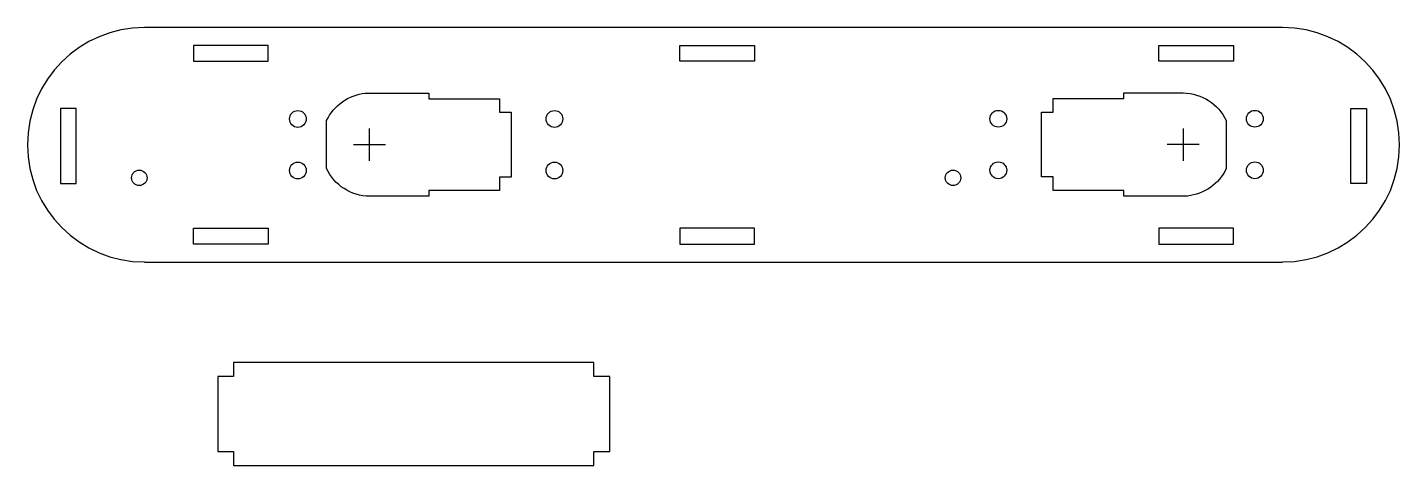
# Model space of a CAD drawing. Extents: x -397 to -131, y -226 to -141.
import ezdxf

# ---------------------------------------------------------------- set-up
doc = ezdxf.new("R2010")
doc.units = 0
for name, color, linetype in [('DEFAULT', 7, 'CONTINUOUS'), ('LAYER_1', 7, 'CONTINUOUS'), ('SERVO', 20, 'CONTINUOUS')]:
    doc.layers.add(name, color=color, linetype=linetype)

msp = doc.modelspace()

# ---------------------------------------------------------------- linework, layer by layer
at = {"layer": 'DEFAULT'}
for p, q in [((-287, -206), (-357, -206)), ((-357, -206), (-357, -208.75)), ((-287, -208.75), (-287, -206)), ((-357, -208.75), (-360.05, -208.75)), ((-360.05, -208.75), (-360.05, -223.25)), ((-283.95, -208.75), (-287, -208.75)), ((-283.95, -223.25), (-283.95, -208.75)), ((-360.05, -223.25), (-357, -223.25)), ((-357, -223.25), (-357, -226)), ((-287, -226), (-287, -223.25)), ((-287, -223.25), (-283.95, -223.25)), ((-357, -226), (-287, -226))]:
    msp.add_line(p, q, dxfattribs=at)
at = {"layer": 'LAYER_1', "color": 1}
for p, q in [((-331.4, -153.75), (-319.04, -153.75)), ((-319.04, -153.75), (-319.04, -154.85)), ((-184.12, -154.81), (-184.12, -153.71)), ((-184.12, -153.71), (-172.58, -153.71)), ((-319.04, -154.85), (-305.33, -154.85)), ((-305.33, -154.85), (-305.33, -157.45)), ((-197.84, -157.41), (-197.84, -154.81)), ((-197.84, -154.81), (-184.12, -154.81)), ((-338.92, -168.38), (-338.92, -159.07)), ((-305.33, -157.45), (-303.07, -157.45)), ((-303.07, -157.45), (-303.07, -170.05)), ((-200.1, -170.01), (-200.1, -157.41)), ((-200.1, -157.41), (-197.84, -157.41)), ((-164.24, -159.07), (-164.24, -168.38)), ((-303.07, -170.05), (-305.33, -170.05)), ((-305.33, -170.05), (-305.33, -172.65)), ((-197.84, -170.01), (-200.1, -170.01)), ((-197.84, -172.61), (-197.84, -170.01)), ((-319.04, -172.65), (-319.04, -173.75)), ((-305.33, -172.65), (-319.04, -172.65)), ((-184.12, -172.61), (-197.84, -172.61)), ((-184.12, -173.71), (-184.12, -172.61)), ((-319.04, -173.75), (-330.58, -173.75)), ((-171.77, -173.71), (-184.12, -173.71))]:
    msp.add_line(p, q, dxfattribs=at)
at = {"layer": 'LAYER_1', "color": 5}
for p, q in [((-330.58, -166.88), (-330.58, -160.58)), ((-172.58, -160.58), (-172.58, -166.88)), ((-333.68, -163.73), (-327.48, -163.73)), ((-169.48, -163.73), (-175.68, -163.73))]:
    msp.add_line(p, q, dxfattribs=at)
at = {"layer": 'LAYER_1', "color": 20}
for centre in [(-344.48, -158.75), (-294.68, -158.75), (-208.48, -158.71), (-158.68, -158.71), (-344.48, -168.75), (-294.68, -168.75), (-208.48, -168.71), (-158.68, -168.71)]:
    msp.add_circle(centre, 1.63, dxfattribs=at)
at = {"layer": 'LAYER_1', "color": 1, "extrusion": (0, 0, -1)}
for centre, radius, start, end in [((330.41, -163.12), 9.42, 25.415, 83.9783), ((172.71, -163.07), 9.36, 90.7677, 154.7314), ((330.46, -164.39), 9.36, 270.7677, 334.7314), ((172.75, -164.34), 9.42, 205.415, 263.9783)]:
    msp.add_arc(centre, radius, start, end, dxfattribs=at)
at = {"layer": 'SERVO'}
for p, q in [((-153.33, -141), (-374.25, -141)), ((-350.28, -144.47), (-364.77, -144.47)), ((-364.77, -144.47), (-364.77, -147.52)), ((-350.28, -147.52), (-350.28, -144.47)), ((-270.3, -147.52), (-270.3, -144.47)), ((-270.3, -144.47), (-255.81, -144.47)), ((-255.81, -144.47), (-255.81, -147.52)), ((-177.3, -147.52), (-177.3, -144.47)), ((-177.3, -144.47), (-162.81, -144.47)), ((-162.81, -144.47), (-162.81, -147.52)), ((-364.77, -147.52), (-350.28, -147.52)), ((-255.81, -147.52), (-270.3, -147.52)), ((-162.81, -147.52), (-177.3, -147.52)), ((-387.54, -156.75), (-390.59, -156.75)), ((-390.59, -156.75), (-390.59, -171.25)), ((-387.54, -171.25), (-387.54, -156.75)), ((-140.04, -171.25), (-140.04, -156.75)), ((-140.04, -156.75), (-136.99, -156.75)), ((-136.99, -156.75), (-136.99, -171.25)), ((-390.59, -171.25), (-387.54, -171.25)), ((-136.99, -171.25), (-140.04, -171.25)), ((-364.77, -183.02), (-364.77, -179.97)), ((-364.77, -179.97), (-350.28, -179.97)), ((-350.28, -179.97), (-350.28, -183.02)), ((-270.3, -179.97), (-270.3, -183.02)), ((-255.81, -179.97), (-270.3, -179.97)), ((-255.81, -183.02), (-255.81, -179.97)), ((-177.3, -179.97), (-177.3, -183.02)), ((-162.81, -179.97), (-177.3, -179.97)), ((-162.81, -183.02), (-162.81, -179.97)), ((-350.28, -183.02), (-364.77, -183.02)), ((-270.3, -183.02), (-255.81, -183.02)), ((-177.3, -183.02), (-162.81, -183.02)), ((-374.25, -186.51), (-153.33, -186.51))]:
    msp.add_line(p, q, dxfattribs=at)
for centre in [(-375.28, -170.18), (-217.28, -170.18)]:
    msp.add_circle(centre, 1.5, dxfattribs=at)
for centre, start, end in [((-374.25, -163.75), 90, 270), ((-153.33, -163.75), 270, 90)]:
    msp.add_arc(centre, 22.75, start, end, dxfattribs=at)

doc.saveas('drawing.dxf')
